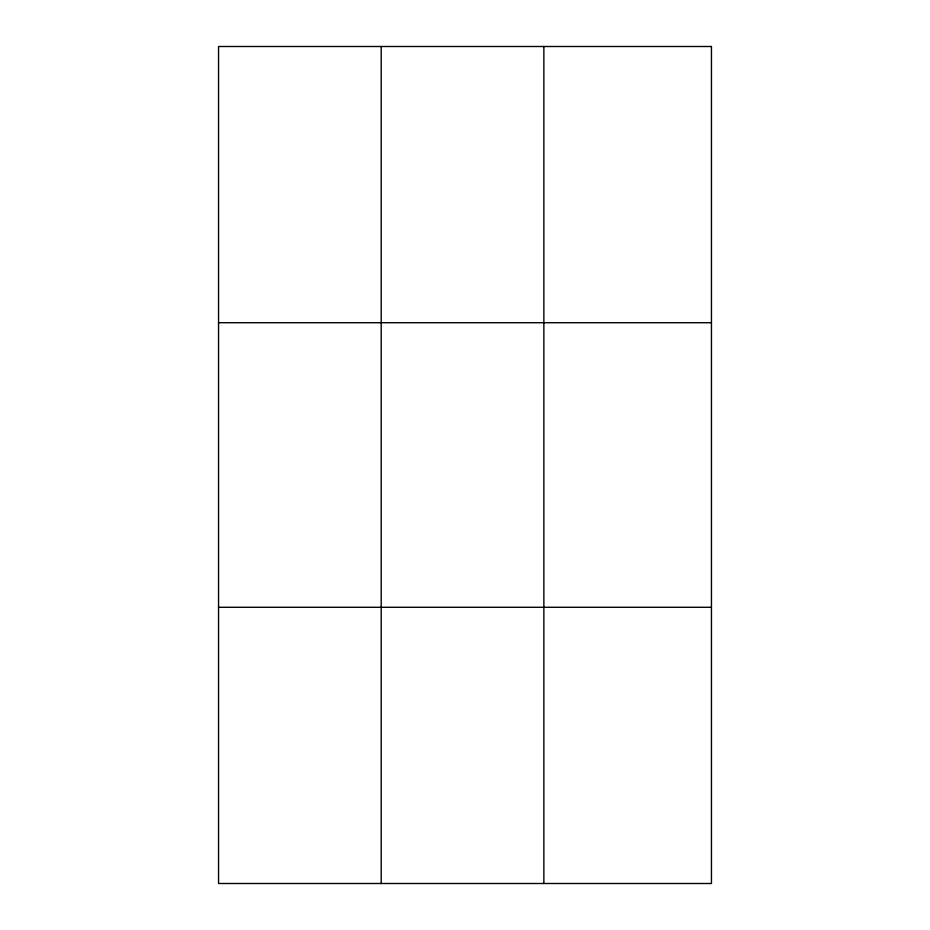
<?xml version="1.0" encoding="UTF-8"?>
<svg xmlns="http://www.w3.org/2000/svg" width="930" height="930" viewBox="0 0 930 930"><rect width="100%" height="100%" fill="white"/><g stroke="black" fill="none" stroke-linecap="round" stroke-linejoin="round"><path stroke-width="1.4" d="M381.207 46.5L381.207 883.5M543.864 46.5L543.864 883.5M218.55 322.71L711.45 322.71M218.55 607.29L711.45 607.29M711.45 46.5L711.45 883.5L218.55 883.5L218.55 46.5L711.45 46.5"/></g></svg>
